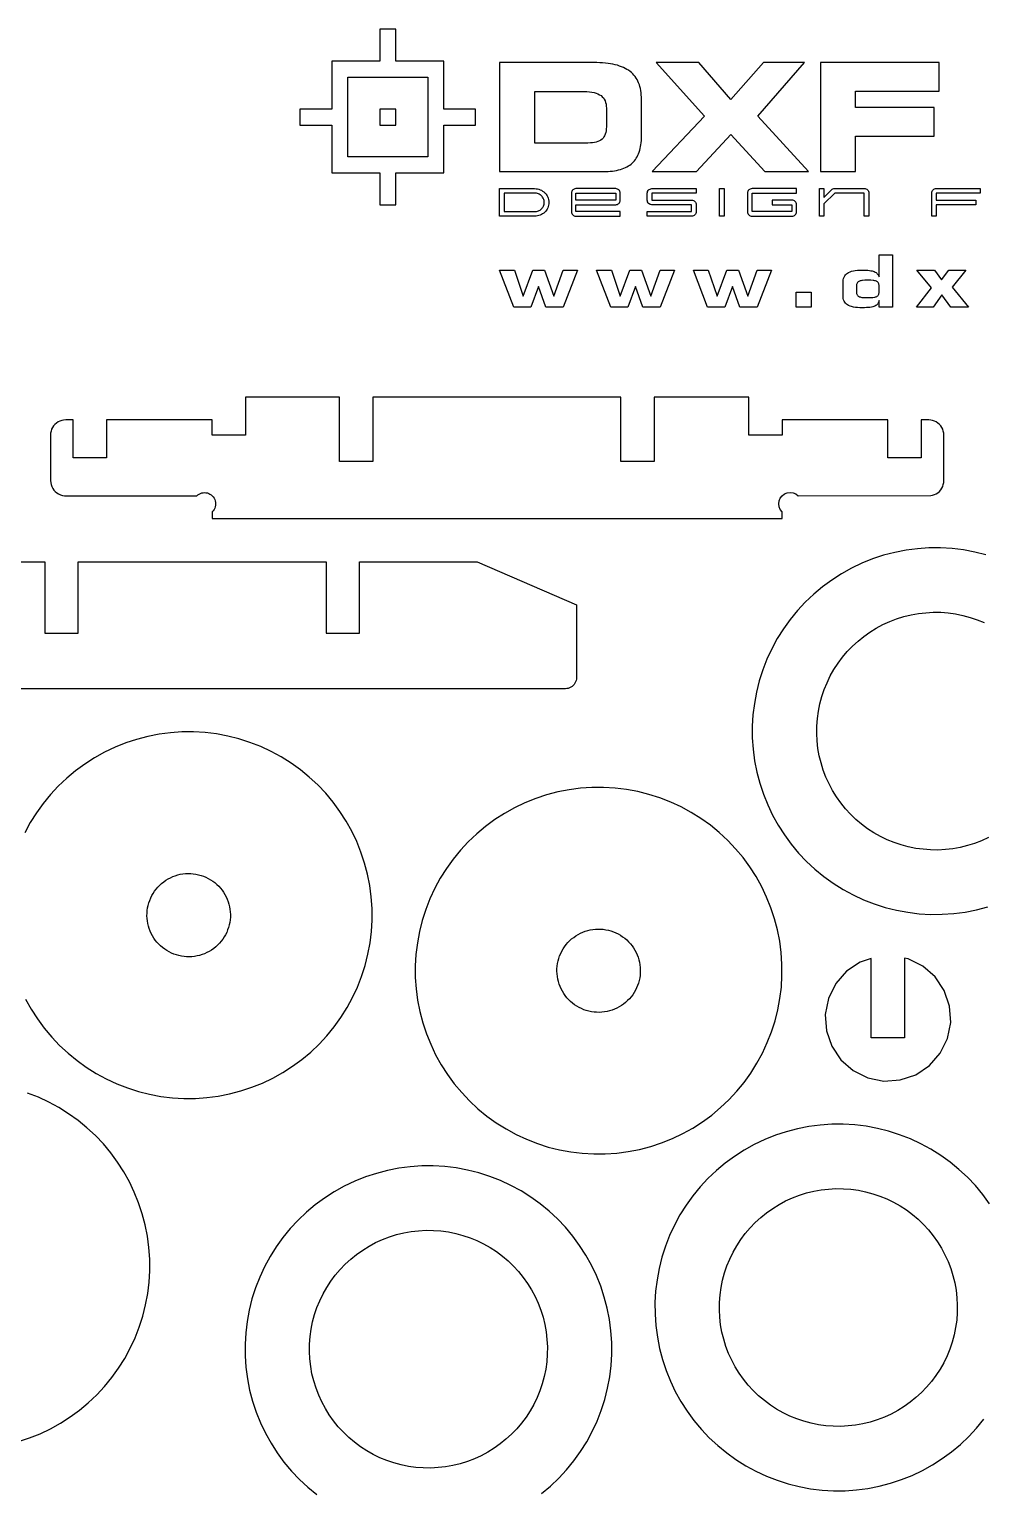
# Model space of a CAD drawing. Extents: x 10 to 601, y 10 to 599.
# Drawn here: x 168.2 to 305.6, y 388.5 to 599 of the extents above; entities that cross this region are included whole.
import ezdxf

# ---------------------------------------------------------------- set-up
doc = ezdxf.new("R2010")
doc.units = 0
doc.header["$MEASUREMENT"] = 0
doc.layers.add('EXT', color=1, linetype='CONTINUOUS')
doc.layers.add('IMPORT_-_LOGO_PADRAO', color=62, linetype='CONTINUOUS')

msp = doc.modelspace()

# ---------------------------------------------------------------- linework, layer by layer
at = {"layer": 'EXT'}
for points in [[(172.14, 542.3), (171.92, 542.11), (171.73, 541.9), (171.57, 541.66), (171.45, 541.4), (171.36, 541.13), (171.3, 540.85), (171.28, 540.57), (171.28, 534.01), (171.31, 533.71), (171.37, 533.43), (171.47, 533.15), (171.61, 532.89), (171.78, 532.65), (171.97, 532.44), (172.2, 532.25), (172.45, 532.09), (172.71, 531.97), (172.99, 531.88), (173.28, 531.83), (173.57, 531.82), (192.35, 531.82), (192.5, 531.96), (192.67, 532.07), (192.85, 532.16), (193.05, 532.23), (193.25, 532.27), (193.45, 532.28), (193.66, 532.27), (193.86, 532.23), (194.05, 532.16), (194.24, 532.07), (194.41, 531.96), (194.56, 531.82), (194.7, 531.66), (194.82, 531.48), (194.92, 531.29), (194.99, 531.08), (195.03, 530.87), (195.04, 530.66), (195.03, 530.45), (194.99, 530.24), (194.92, 530.03), (194.82, 529.84), (194.7, 529.66), (194.56, 529.5), (194.56, 528.54), (276.58, 528.54), (276.58, 529.5), (276.32, 529.84), (276.15, 530.24), (276.1, 530.66), (276.15, 531.08), (276.32, 531.48), (276.58, 531.82), (276.92, 532.08), (277.31, 532.24), (277.74, 532.3), (278.16, 532.24), (278.56, 532.08), (278.9, 531.82), (297.96, 531.84), (298.24, 531.89), (298.51, 531.99), (298.77, 532.11), (299, 532.27), (299.22, 532.46), (299.41, 532.68), (299.57, 532.91), (299.69, 533.17), (299.78, 533.44), (299.84, 533.72), (299.86, 534.01), (299.86, 540.57), (299.84, 540.85), (299.78, 541.13), (299.69, 541.4), (299.57, 541.66), (299.41, 541.9), (299.22, 542.11), (299, 542.3), (298.77, 542.46), (298.51, 542.59), (298.24, 542.68), (297.96, 542.73), (297.67, 542.75), (296.58, 542.75), (296.58, 537.29), (291.78, 537.29), (291.78, 542.75), (276.58, 542.75), (276.58, 540.57), (271.78, 540.57), (271.78, 546.03), (258.16, 546.03), (258.16, 536.74), (253.36, 536.74), (253.36, 546.03), (217.66, 546.03), (217.66, 536.74), (212.88, 536.74), (212.88, 546.03), (199.36, 546.03), (199.36, 540.57), (194.56, 540.57), (194.56, 542.75), (179.36, 542.75), (179.36, 537.29), (174.56, 537.29), (174.56, 542.75), (173.47, 542.75), (173.18, 542.73), (172.9, 542.68), (172.63, 542.59), (172.38, 542.46)], [(249.48, 437.04), (251.13, 437.05), (252.79, 437.16), (254.43, 437.38), (256.06, 437.7), (257.67, 438.12), (259.24, 438.64), (260.78, 439.26), (262.28, 439.97), (263.73, 440.77), (265.12, 441.67), (266.46, 442.65), (267.73, 443.72), (268.93, 444.86), (270.06, 446.07), (271.11, 447.35), (272.08, 448.7), (272.96, 450.11), (273.76, 451.56), (274.45, 453.07), (275.06, 454.61), (275.56, 456.19), (275.97, 457.8), (276.27, 459.43), (276.47, 461.08), (276.56, 462.73), (276.56, 464.39), (276.44, 466.05), (276.23, 467.69), (275.91, 469.32), (275.49, 470.92), (274.97, 472.5), (274.35, 474.04), (273.64, 475.53), (272.83, 476.98), (271.93, 478.38), (270.95, 479.72), (269.89, 480.99), (268.75, 482.19), (267.53, 483.32), (266.25, 484.37), (264.9, 485.34), (263.5, 486.22), (262.04, 487.01), (260.54, 487.71), (258.99, 488.31), (257.41, 488.82), (255.8, 489.22), (254.17, 489.53), (252.53, 489.73), (250.87, 489.82), (249.21, 489.81), (247.56, 489.7), (245.91, 489.48), (244.29, 489.17), (242.68, 488.75), (241.11, 488.23), (239.57, 487.61), (238.07, 486.89), (236.62, 486.09), (235.22, 485.19), (233.89, 484.21), (232.62, 483.15), (231.41, 482), (230.28, 480.79), (229.23, 479.51), (228.26, 478.16), (227.38, 476.76), (226.59, 475.3), (225.89, 473.79), (225.29, 472.25), (224.78, 470.67), (224.38, 469.06), (224.08, 467.43), (223.88, 465.78), (223.78, 464.13), (223.79, 462.47), (223.9, 460.82), (224.12, 459.17), (224.44, 457.54), (224.86, 455.94), (225.38, 454.36), (226, 452.83), (226.71, 451.33), (227.52, 449.88), (228.41, 448.48), (229.39, 447.15), (230.46, 445.87), (231.6, 444.67), (232.81, 443.54), (234.1, 442.49), (235.44, 441.52), (236.85, 440.64), (238.31, 439.85), (239.81, 439.15), (241.35, 438.55), (242.93, 438.04), (244.54, 437.64), (246.17, 437.34), (247.82, 437.14)], [(190.51, 465.47), (190.13, 465.52), (189.76, 465.6), (189.4, 465.7), (189.04, 465.82), (188.7, 465.97), (188.36, 466.13), (188.03, 466.32), (187.72, 466.53), (187.41, 466.75), (187.13, 467), (186.86, 467.26), (186.6, 467.54), (186.37, 467.84), (186.15, 468.14), (185.96, 468.47), (185.78, 468.8), (185.63, 469.14), (185.49, 469.5), (185.38, 469.86), (185.3, 470.22), (185.23, 470.59), (185.19, 470.97), (185.17, 471.35), (185.18, 471.72), (185.21, 472.1), (185.26, 472.47), (185.34, 472.84), (185.44, 473.2), (185.56, 473.56), (185.71, 473.91), (185.87, 474.25), (186.06, 474.57), (186.27, 474.89), (186.5, 475.19), (186.74, 475.48), (187, 475.75), (187.28, 476), (187.58, 476.23), (187.89, 476.45), (188.21, 476.65), (188.54, 476.82), (188.88, 476.98), (189.24, 477.11), (189.6, 477.22), (189.96, 477.31), (190.34, 477.37), (190.71, 477.41), (191.09, 477.43), (191.46, 477.42), (191.84, 477.39), (192.21, 477.34), (192.58, 477.26), (192.95, 477.16), (193.3, 477.04), (193.65, 476.9), (193.99, 476.73), (194.32, 476.54), (194.63, 476.33), (194.93, 476.11), (195.22, 475.86), (195.49, 475.6), (195.74, 475.32), (195.98, 475.03), (196.19, 474.72), (196.39, 474.4), (196.56, 474.06), (196.72, 473.72), (196.85, 473.37), (196.96, 473.01), (197.05, 472.64), (197.11, 472.27), (197.16, 471.89), (197.17, 471.52), (197.17, 471.14), (197.14, 470.76), (197.08, 470.39), (197.01, 470.02), (196.91, 469.66), (196.78, 469.3), (196.64, 468.95), (196.47, 468.62), (196.28, 468.29), (196.08, 467.97), (195.85, 467.67), (195.6, 467.39), (195.34, 467.12), (195.06, 466.86), (194.77, 466.63), (194.46, 466.41), (194.14, 466.21), (193.8, 466.04), (193.46, 465.88), (193.11, 465.75), (192.75, 465.64), (192.38, 465.55), (192.01, 465.49), (191.64, 465.45), (191.26, 465.43), (190.88, 465.44)], [(249.51, 457.47), (249.13, 457.52), (248.76, 457.6), (248.4, 457.7), (248.04, 457.82), (247.7, 457.97), (247.36, 458.13), (247.03, 458.32), (246.72, 458.53), (246.41, 458.75), (246.13, 459), (245.86, 459.26), (245.6, 459.54), (245.37, 459.84), (245.15, 460.14), (244.96, 460.47), (244.78, 460.8), (244.63, 461.14), (244.49, 461.5), (244.38, 461.86), (244.3, 462.22), (244.23, 462.59), (244.19, 462.97), (244.17, 463.35), (244.18, 463.72), (244.21, 464.1), (244.26, 464.47), (244.34, 464.84), (244.44, 465.2), (244.56, 465.56), (244.71, 465.91), (244.87, 466.25), (245.06, 466.57), (245.27, 466.89), (245.5, 467.19), (245.74, 467.48), (246, 467.75), (246.28, 468), (246.58, 468.23), (246.89, 468.45), (247.21, 468.65), (247.54, 468.82), (247.88, 468.98), (248.24, 469.11), (248.6, 469.22), (248.96, 469.31), (249.34, 469.37), (249.71, 469.41), (250.09, 469.43), (250.46, 469.42), (250.84, 469.39), (251.21, 469.34), (251.58, 469.26), (251.95, 469.16), (252.3, 469.04), (252.65, 468.9), (252.99, 468.73), (253.32, 468.54), (253.63, 468.33), (253.93, 468.11), (254.22, 467.86), (254.49, 467.6), (254.74, 467.32), (254.98, 467.03), (255.19, 466.72), (255.39, 466.4), (255.56, 466.06), (255.72, 465.72), (255.85, 465.37), (255.96, 465.01), (256.05, 464.64), (256.11, 464.27), (256.16, 463.89), (256.17, 463.52), (256.17, 463.14), (256.14, 462.76), (256.08, 462.39), (256.01, 462.02), (255.91, 461.66), (255.78, 461.3), (255.64, 460.95), (255.47, 460.62), (255.28, 460.29), (255.08, 459.97), (254.85, 459.67), (254.6, 459.39), (254.34, 459.12), (254.06, 458.86), (253.77, 458.63), (253.46, 458.41), (253.14, 458.21), (252.8, 458.04), (252.46, 457.88), (252.11, 457.75), (251.75, 457.64), (251.38, 457.55), (251.01, 457.49), (250.64, 457.45), (250.26, 457.43), (249.88, 457.44)], [(297.79, 449.78), (299.34, 451.55), (300.38, 453.67), (300.84, 455.99), (300.68, 458.34), (299.91, 460.57), (298.6, 462.53), (296.82, 464.09), (294.7, 465.13), (294.2, 465.23), (294.2, 453.76), (289.4, 453.76), (289.4, 465.21), (287.8, 464.66), (285.84, 463.35), (284.29, 461.57), (283.25, 459.45), (282.79, 457.14), (282.95, 454.78), (283.71, 452.55), (285.03, 450.59), (286.8, 449.04), (288.92, 448), (291.24, 447.54), (293.59, 447.7), (295.83, 448.46)], [(285.01, 397.81), (283.94, 397.83), (282.86, 397.91), (281.8, 398.05), (280.74, 398.27), (279.71, 398.55), (278.69, 398.89), (277.69, 399.3), (276.72, 399.77), (275.79, 400.3), (274.89, 400.88), (274.02, 401.53), (273.2, 402.22), (272.43, 402.97), (271.7, 403.76), (271.02, 404.6), (270.4, 405.47), (269.84, 406.39), (269.33, 407.34), (268.88, 408.31), (268.5, 409.32), (268.18, 410.35), (267.92, 411.39), (267.73, 412.45), (267.61, 413.52), (267.56, 414.59), (267.57, 415.67), (267.65, 416.74), (267.8, 417.81), (268.01, 418.86), (268.29, 419.9), (268.63, 420.92), (269.04, 421.91), (269.51, 422.88), (270.04, 423.82), (270.63, 424.72), (271.27, 425.58), (271.96, 426.4), (272.71, 427.18), (273.5, 427.9), (274.34, 428.58), (275.22, 429.2), (276.13, 429.77), (277.08, 430.27), (278.06, 430.72), (279.06, 431.11), (280.09, 431.43), (281.13, 431.68), (282.19, 431.87), (283.26, 431.99), (284.33, 432.05), (285.41, 432.04), (286.48, 431.96), (287.55, 431.81), (288.6, 431.59), (289.64, 431.31), (290.66, 430.97), (291.65, 430.56), (292.62, 430.09), (293.56, 429.56), (294.46, 428.98), (295.32, 428.34), (296.14, 427.64), (296.92, 426.9), (297.65, 426.1), (298.32, 425.27), (298.94, 424.39), (299.51, 423.47), (300.02, 422.53), (300.46, 421.55), (300.85, 420.54), (301.17, 419.52), (301.42, 418.47), (301.61, 417.41), (301.73, 416.34), (301.79, 415.27), (301.78, 414.19), (301.7, 413.12), (301.55, 412.06), (301.34, 411), (301.06, 409.96), (300.71, 408.95), (300.31, 407.95), (299.84, 406.98), (299.31, 406.05), (298.72, 405.14), (298.08, 404.28), (297.38, 403.46), (296.64, 402.69), (295.84, 401.96), (295.01, 401.28), (294.13, 400.66), (293.22, 400.09), (292.27, 399.59), (291.29, 399.14), (290.28, 398.76), (289.26, 398.44), (288.21, 398.18), (287.15, 397.99), (286.09, 397.87)], [(226.01, 391.81), (224.94, 391.83), (223.86, 391.91), (222.8, 392.05), (221.74, 392.27), (220.71, 392.55), (219.69, 392.89), (218.69, 393.3), (217.72, 393.77), (216.79, 394.3), (215.89, 394.88), (215.02, 395.53), (214.2, 396.22), (213.43, 396.97), (212.7, 397.76), (212.02, 398.6), (211.4, 399.47), (210.84, 400.39), (210.33, 401.34), (209.88, 402.31), (209.5, 403.32), (209.18, 404.35), (208.92, 405.39), (208.73, 406.45), (208.61, 407.52), (208.56, 408.59), (208.57, 409.67), (208.65, 410.74), (208.8, 411.81), (209.01, 412.86), (209.29, 413.9), (209.63, 414.92), (210.04, 415.91), (210.51, 416.88), (211.04, 417.82), (211.63, 418.72), (212.27, 419.58), (212.96, 420.4), (213.71, 421.18), (214.5, 421.9), (215.34, 422.58), (216.22, 423.2), (217.13, 423.77), (218.08, 424.27), (219.06, 424.72), (220.06, 425.11), (221.09, 425.43), (222.13, 425.68), (223.19, 425.87), (224.26, 425.99), (225.33, 426.05), (226.41, 426.04), (227.48, 425.96), (228.55, 425.81), (229.6, 425.59), (230.64, 425.31), (231.66, 424.97), (232.65, 424.56), (233.62, 424.09), (234.56, 423.56), (235.46, 422.98), (236.32, 422.34), (237.14, 421.64), (237.92, 420.9), (238.65, 420.1), (239.32, 419.27), (239.94, 418.39), (240.51, 417.47), (241.02, 416.53), (241.46, 415.55), (241.85, 414.54), (242.17, 413.52), (242.42, 412.47), (242.61, 411.41), (242.73, 410.34), (242.79, 409.27), (242.78, 408.19), (242.7, 407.12), (242.55, 406.06), (242.34, 405), (242.06, 403.96), (241.71, 402.95), (241.31, 401.95), (240.84, 400.98), (240.31, 400.05), (239.72, 399.14), (239.08, 398.28), (238.38, 397.46), (237.64, 396.69), (236.84, 395.96), (236.01, 395.28), (235.13, 394.66), (234.22, 394.09), (233.27, 393.59), (232.29, 393.14), (231.28, 392.76), (230.26, 392.44), (229.21, 392.18), (228.15, 391.99), (227.09, 391.87)]]:
    msp.add_lwpolyline(points, close=True, dxfattribs=at)
for points in [[(305.91, 523.32), (304.3, 523.72), (302.67, 524.03), (301.03, 524.23), (299.37, 524.32), (297.71, 524.31), (296.06, 524.2), (294.41, 523.98), (292.79, 523.67), (291.18, 523.25), (289.61, 522.73), (288.07, 522.11), (286.57, 521.39), (285.12, 520.59), (283.72, 519.69), (282.39, 518.71), (281.12, 517.65), (279.91, 516.5), (278.78, 515.29), (277.73, 514.01), (276.76, 512.66), (275.88, 511.26), (275.09, 509.8), (274.39, 508.29), (273.79, 506.75), (273.28, 505.17), (272.88, 503.56), (272.58, 501.93), (272.38, 500.28), (272.28, 498.63), (272.29, 496.97), (272.4, 495.32), (272.62, 493.67), (272.94, 492.04), (273.36, 490.44), (273.88, 488.86), (274.5, 487.33), (275.21, 485.83), (276.02, 484.38), (276.91, 482.98), (277.89, 481.65), (278.96, 480.37), (280.1, 479.17), (281.31, 478.04), (282.6, 476.99), (283.94, 476.02), (285.35, 475.14), (286.81, 474.35), (288.31, 473.65), (289.85, 473.05), (291.43, 472.54), (293.04, 472.14), (294.67, 471.84), (296.32, 471.64), (297.98, 471.54), (299.63, 471.55), (301.29, 471.66), (302.93, 471.88), (304.56, 472.2), (306.17, 472.62)], [(153.79, 522.33), (170.48, 522.33), (170.48, 512.04), (175.28, 512.04), (175.28, 522.33), (210.98, 522.33), (210.98, 512.04), (215.78, 512.04), (215.78, 522.33), (232.68, 522.33), (246.98, 516.12), (246.98, 505.64), (246.97, 505.43), (246.93, 505.23), (246.86, 505.03), (246.77, 504.84), (246.65, 504.67), (246.52, 504.51), (246.36, 504.37), (246.18, 504.25), (246, 504.16), (245.8, 504.09), (245.59, 504.05), (245.38, 504.04), (140.88, 504.04)], [(306.27, 482.59), (305.29, 482.14), (304.28, 481.76), (303.26, 481.44), (302.21, 481.18), (301.15, 480.99), (300.09, 480.87), (299.01, 480.81), (297.94, 480.83), (296.86, 480.91), (295.8, 481.05), (294.74, 481.27), (293.71, 481.55), (292.69, 481.89), (291.69, 482.3), (290.72, 482.77), (289.79, 483.3), (288.89, 483.88), (288.02, 484.53), (287.2, 485.22), (286.43, 485.97), (285.7, 486.76), (285.02, 487.6), (284.4, 488.47), (283.84, 489.39), (283.33, 490.34), (282.88, 491.31), (282.5, 492.32), (282.18, 493.35), (281.92, 494.39), (281.73, 495.45), (281.61, 496.52), (281.56, 497.59), (281.57, 498.67), (281.65, 499.74), (281.8, 500.81), (282.01, 501.86), (282.29, 502.9), (282.63, 503.92), (283.04, 504.91), (283.51, 505.88), (284.04, 506.82), (284.63, 507.72), (285.27, 508.58), (285.96, 509.4), (286.71, 510.18), (287.5, 510.9), (288.34, 511.58), (289.22, 512.2), (290.13, 512.77), (291.08, 513.27), (292.06, 513.72), (293.06, 514.11), (294.09, 514.43), (295.13, 514.68), (296.19, 514.87), (297.26, 514.99), (298.33, 515.05), (299.41, 515.04), (300.48, 514.96), (301.55, 514.81), (302.6, 514.59), (303.64, 514.31), (304.66, 513.97), (305.65, 513.56)], [(167.71, 459.33), (168.52, 457.88), (169.41, 456.48), (170.39, 455.15), (171.46, 453.87), (172.6, 452.67), (173.81, 451.54), (175.1, 450.49), (176.44, 449.52), (177.85, 448.64), (179.31, 447.85), (180.81, 447.15), (182.35, 446.55), (183.93, 446.04), (185.54, 445.64), (187.17, 445.34), (188.82, 445.14), (190.48, 445.04), (192.13, 445.05), (193.79, 445.16), (195.43, 445.38), (197.06, 445.7), (198.67, 446.12), (200.24, 446.64), (201.78, 447.26), (203.28, 447.97), (204.73, 448.77), (206.12, 449.67), (207.46, 450.65), (208.73, 451.72), (209.93, 452.86), (211.06, 454.07), (212.11, 455.35), (213.08, 456.7), (213.96, 458.11), (214.76, 459.56), (215.45, 461.07), (216.06, 462.61), (216.56, 464.19), (216.97, 465.8), (217.27, 467.43), (217.47, 469.08), (217.56, 470.73), (217.56, 472.39), (217.44, 474.05), (217.23, 475.69), (216.91, 477.32), (216.49, 478.92), (215.97, 480.5), (215.35, 482.04), (214.64, 483.53), (213.83, 484.98), (212.93, 486.38), (211.95, 487.72), (210.89, 488.99), (209.75, 490.19), (208.53, 491.32), (207.25, 492.37), (205.9, 493.34), (204.5, 494.22), (203.04, 495.01), (201.54, 495.71), (199.99, 496.31), (198.41, 496.82), (196.8, 497.22), (195.17, 497.53), (193.53, 497.73), (191.87, 497.82), (190.21, 497.81), (188.56, 497.7), (186.91, 497.48), (185.29, 497.17), (183.68, 496.75), (182.11, 496.23), (180.57, 495.61), (179.07, 494.89), (177.62, 494.09), (176.22, 493.19), (174.89, 492.21), (173.62, 491.15), (172.41, 490), (171.28, 488.79), (170.23, 487.51), (169.26, 486.16), (168.38, 484.76), (167.59, 483.3)], [(166.67, 395.62), (168.24, 396.14), (169.78, 396.76), (171.28, 397.47), (172.73, 398.27), (174.12, 399.17), (175.46, 400.15), (176.73, 401.22), (177.93, 402.36), (179.06, 403.57), (180.11, 404.85), (181.08, 406.2), (181.96, 407.61), (182.76, 409.06), (183.45, 410.57), (184.06, 412.11), (184.56, 413.69), (184.97, 415.3), (185.27, 416.93), (185.47, 418.58), (185.56, 420.23), (185.56, 421.89), (185.44, 423.55), (185.23, 425.19), (184.91, 426.82), (184.49, 428.42), (183.97, 430), (183.35, 431.54), (182.64, 433.03), (181.83, 434.48), (180.93, 435.88), (179.95, 437.22), (178.89, 438.49), (177.75, 439.69), (176.53, 440.82), (175.25, 441.87), (173.9, 442.84), (172.5, 443.72), (171.04, 444.51), (169.54, 445.21), (167.99, 445.81)], [(306.43, 429.88), (305.45, 431.22), (304.39, 432.49), (303.25, 433.69), (302.03, 434.82), (300.75, 435.87), (299.4, 436.84), (298, 437.72), (296.54, 438.51), (295.04, 439.21), (293.49, 439.81), (291.91, 440.32), (290.3, 440.72), (288.67, 441.03), (287.03, 441.23), (285.37, 441.32), (283.71, 441.31), (282.06, 441.2), (280.41, 440.98), (278.79, 440.67), (277.18, 440.25), (275.61, 439.73), (274.07, 439.11), (272.57, 438.39), (271.12, 437.59), (269.72, 436.69), (268.39, 435.71), (267.12, 434.65), (265.91, 433.5), (264.78, 432.29), (263.73, 431.01), (262.76, 429.66), (261.88, 428.26), (261.09, 426.8), (260.39, 425.29), (259.79, 423.75), (259.28, 422.17), (258.88, 420.56), (258.58, 418.93), (258.38, 417.28), (258.28, 415.63), (258.29, 413.97), (258.4, 412.32), (258.62, 410.67), (258.94, 409.04), (259.36, 407.44), (259.88, 405.86), (260.5, 404.33), (261.21, 402.83), (262.02, 401.38), (262.91, 399.98), (263.89, 398.65), (264.96, 397.37), (266.1, 396.17), (267.31, 395.04), (268.6, 393.99), (269.94, 393.02), (271.35, 392.14), (272.81, 391.35), (274.31, 390.65), (275.85, 390.05), (277.43, 389.54), (279.04, 389.14), (280.67, 388.84), (282.32, 388.64), (283.98, 388.54), (285.63, 388.55), (287.29, 388.66), (288.93, 388.88), (290.56, 389.2), (292.17, 389.62), (293.74, 390.14), (295.28, 390.76), (296.78, 391.47), (298.23, 392.27), (299.62, 393.17), (300.96, 394.15), (302.23, 395.22), (303.43, 396.36), (304.56, 397.57), (305.61, 398.85)], [(241.96, 388.15), (243.23, 389.22), (244.43, 390.36), (245.56, 391.57), (246.61, 392.85), (247.58, 394.2), (248.46, 395.61), (249.26, 397.06), (249.95, 398.57), (250.56, 400.11), (251.06, 401.69), (251.47, 403.3), (251.77, 404.93), (251.97, 406.58), (252.06, 408.23), (252.06, 409.89), (251.94, 411.55), (251.73, 413.19), (251.41, 414.82), (250.99, 416.42), (250.47, 418), (249.85, 419.54), (249.14, 421.03), (248.33, 422.48), (247.43, 423.88), (246.45, 425.22), (245.39, 426.49), (244.25, 427.69), (243.03, 428.82), (241.75, 429.87), (240.4, 430.84), (239, 431.72), (237.54, 432.51), (236.04, 433.21), (234.49, 433.81), (232.91, 434.32), (231.3, 434.72), (229.67, 435.03), (228.03, 435.23), (226.37, 435.32), (224.71, 435.31), (223.06, 435.2), (221.41, 434.98), (219.79, 434.67), (218.18, 434.25), (216.61, 433.73), (215.07, 433.11), (213.57, 432.39), (212.12, 431.59), (210.72, 430.69), (209.39, 429.71), (208.12, 428.65), (206.91, 427.5), (205.78, 426.29), (204.73, 425.01), (203.76, 423.66), (202.88, 422.26), (202.09, 420.8), (201.39, 419.29), (200.79, 417.75), (200.28, 416.17), (199.88, 414.56), (199.58, 412.93), (199.38, 411.28), (199.28, 409.63), (199.29, 407.97), (199.4, 406.32), (199.62, 404.67), (199.94, 403.04), (200.36, 401.44), (200.88, 399.86), (201.5, 398.33), (202.21, 396.83), (203.02, 395.38), (203.91, 393.98), (204.89, 392.65), (205.96, 391.37), (207.1, 390.17), (208.31, 389.04), (209.6, 387.99)]]:
    msp.add_lwpolyline(points, dxfattribs=at)
at = {"layer": 'IMPORT_-_LOGO_PADRAO'}
for points in [[(211.77, 594.41), (211.77, 587.51), (207.17, 587.51), (207.17, 585.21), (211.77, 585.21), (211.77, 578.31), (218.67, 578.31), (218.67, 573.71), (220.97, 573.71), (220.97, 578.31), (227.87, 578.31), (227.87, 585.21), (232.47, 585.21), (232.47, 587.51), (227.87, 587.51), (227.87, 594.41), (220.97, 594.41), (220.97, 599.01), (218.67, 599.01), (218.67, 594.41)], [(249.48, 594.21), (235.92, 594.21), (235.92, 578.5), (250.84, 578.5), (251.19, 578.51), (251.53, 578.52), (251.85, 578.55), (252.17, 578.58), (252.47, 578.62), (252.76, 578.68), (253.04, 578.74), (253.31, 578.81), (253.56, 578.89), (253.8, 578.98), (254.03, 579.09), (254.25, 579.2), (254.46, 579.32), (254.66, 579.45), (254.84, 579.59), (255.01, 579.74), (255.17, 579.89), (255.32, 580.07), (255.46, 580.25), (255.59, 580.44), (255.71, 580.64), (255.82, 580.86), (255.92, 581.08), (256.01, 581.32), (256.09, 581.57), (256.15, 581.83), (256.21, 582.1), (256.26, 582.38), (256.29, 582.67), (256.32, 582.97), (256.34, 583.29), (256.34, 583.61), (256.34, 588.88), (256.33, 589.22), (256.31, 589.55), (256.28, 589.86), (256.24, 590.17), (256.18, 590.46), (256.11, 590.75), (256.03, 591.02), (255.93, 591.28), (255.82, 591.52), (255.7, 591.76), (255.56, 591.98), (255.41, 592.2), (255.25, 592.4), (255.08, 592.59), (254.89, 592.76), (254.69, 592.93), (254.48, 593.09), (254.25, 593.23), (254.01, 593.37), (253.75, 593.49), (253.47, 593.61), (253.19, 593.71), (252.88, 593.81), (252.56, 593.89), (252.23, 593.97), (251.88, 594.03), (251.52, 594.09), (251.14, 594.13), (250.75, 594.17), (250.34, 594.19), (249.92, 594.21)], [(257.9, 578.5), (264.25, 578.5), (269.21, 583.87), (274.09, 578.5), (280.39, 578.5), (273.08, 586.48), (279.79, 594.21), (273.88, 594.21), (269.21, 588.87), (264.58, 594.21), (258.46, 594.21), (265.39, 586.48)], [(299.16, 590.07), (299.16, 594.21), (282.11, 594.21), (282.11, 578.5), (287.16, 578.5), (287.16, 583.63), (298.46, 583.63), (298.46, 587.73), (287.16, 587.73), (287.16, 590.07)], [(214.07, 592.11), (218.67, 592.11), (220.97, 592.11), (225.57, 592.11), (225.57, 587.51), (225.57, 585.21), (225.57, 580.61), (220.97, 580.61), (218.67, 580.61), (214.07, 580.61), (214.07, 585.21), (214.07, 587.51)], [(248.06, 590.03), (248.47, 590.02), (248.85, 589.99), (249.2, 589.95), (249.52, 589.88), (249.82, 589.8), (250.08, 589.7), (250.32, 589.58), (250.52, 589.45), (250.7, 589.29), (250.85, 589.12), (250.99, 588.92), (251.09, 588.7), (251.18, 588.47), (251.24, 588.21), (251.27, 587.93), (251.29, 587.64), (251.29, 584.94), (251.28, 584.65), (251.25, 584.37), (251.2, 584.12), (251.13, 583.89), (251.04, 583.68), (250.93, 583.49), (250.81, 583.32), (250.66, 583.17), (250.49, 583.04), (250.3, 582.93), (250.08, 582.84), (249.84, 582.76), (249.58, 582.7), (249.29, 582.66), (248.98, 582.63), (248.64, 582.62), (240.98, 582.62), (240.98, 590.03)], [(218.67, 587.51), (218.67, 585.21), (220.97, 585.21), (220.97, 587.51)], [(235.92, 576.06), (236.58, 576.06), (240.96, 576.06), (240.96, 576.05), (241.17, 576.04), (241.38, 576.01), (241.57, 575.96), (241.76, 575.9), (241.94, 575.81), (242.11, 575.71), (242.27, 575.6), (242.42, 575.47), (242.55, 575.33), (242.67, 575.18), (242.77, 575.01), (242.86, 574.84), (242.92, 574.66), (242.97, 574.47), (243.01, 574.27), (243.02, 574.07), (243.01, 573.87), (242.97, 573.67), (242.92, 573.48), (242.86, 573.3), (242.77, 573.12), (242.67, 572.96), (242.55, 572.81), (242.42, 572.67), (242.27, 572.54), (242.11, 572.43), (241.94, 572.33), (241.76, 572.24), (241.57, 572.18), (241.38, 572.13), (241.17, 572.1), (240.96, 572.09), (240.96, 572.08), (235.92, 572.08), (235.92, 572.74), (235.92, 575.4)], [(240.96, 575.4), (236.58, 575.4), (236.58, 572.74), (240.96, 572.74), (241.11, 572.74), (241.24, 572.76), (241.37, 572.8), (241.5, 572.84), (241.62, 572.9), (241.74, 572.97), (241.84, 573.04), (241.94, 573.13), (242.03, 573.22), (242.11, 573.32), (242.18, 573.43), (242.24, 573.55), (242.28, 573.67), (242.32, 573.8), (242.34, 573.93), (242.34, 574.07), (242.34, 574.21), (242.32, 574.34), (242.28, 574.47), (242.24, 574.59), (242.18, 574.7), (242.11, 574.81), (242.03, 574.92), (241.94, 575.01), (241.84, 575.1), (241.74, 575.17), (241.62, 575.24), (241.5, 575.3), (241.37, 575.34), (241.24, 575.38), (241.11, 575.4)], [(246.25, 572.74), (246.26, 572.61), (246.3, 572.48), (246.36, 572.37), (246.44, 572.28), (246.54, 572.2), (246.65, 572.14), (246.77, 572.1), (246.9, 572.08), (253.28, 572.08), (253.28, 572.74), (247.56, 572.74), (246.9, 572.74), (246.9, 573.39), (246.9, 573.74), (252.61, 573.74), (252.63, 573.74), (252.63, 573.74), (252.76, 573.76), (252.88, 573.79), (252.99, 573.85), (253.09, 573.93), (253.17, 574.03), (253.23, 574.14), (253.27, 574.26), (253.28, 574.4), (253.28, 575.39), (253.28, 575.4), (253.27, 575.53), (253.23, 575.66), (253.17, 575.77), (253.09, 575.86), (252.99, 575.94), (252.88, 576), (252.76, 576.04), (252.63, 576.06), (246.9, 576.06), (246.77, 576.04), (246.65, 576), (246.54, 575.94), (246.44, 575.86), (246.36, 575.77), (246.3, 575.66), (246.26, 575.53), (246.25, 575.4), (246.25, 575.39)], [(252.63, 575.4), (252.63, 575.39), (252.63, 575.05), (252.63, 574.75), (252.63, 574.4), (251.98, 574.4), (246.9, 574.4), (246.9, 574.75), (246.9, 575.39), (246.9, 575.4), (247.56, 575.4), (251.98, 575.4)], [(257.17, 575.4), (257.19, 575.53), (257.22, 575.66), (257.28, 575.77), (257.36, 575.86), (257.46, 575.94), (257.57, 576), (257.69, 576.04), (257.83, 576.06), (264.19, 576.06), (264.19, 575.4), (258.48, 575.4), (257.83, 575.4), (257.83, 575.05), (257.83, 574.75), (257.83, 574.41), (257.83, 574.4), (258.48, 574.4), (263.53, 574.4), (263.55, 574.4), (263.68, 574.38), (263.81, 574.34), (263.92, 574.28), (264.01, 574.2), (264.09, 574.11), (264.15, 574), (264.19, 573.87), (264.2, 573.74), (264.2, 573.73), (264.2, 572.74), (264.19, 572.61), (264.15, 572.48), (264.09, 572.37), (264.01, 572.28), (263.92, 572.2), (263.81, 572.14), (263.68, 572.1), (263.55, 572.08), (257.17, 572.08), (257.17, 572.74), (262.9, 572.74), (263.55, 572.74), (263.55, 573.09), (263.55, 573.39), (263.55, 573.73), (263.55, 573.74), (262.9, 573.74), (257.84, 573.74), (257.83, 573.74), (257.83, 573.74), (257.69, 573.76), (257.57, 573.79), (257.46, 573.85), (257.36, 573.93), (257.28, 574.03), (257.22, 574.14), (257.19, 574.26), (257.17, 574.4), (257.17, 574.41)], [(267.59, 576.06), (268.25, 576.06), (268.25, 572.08), (267.59, 572.08)], [(271.59, 572.74), (271.61, 572.61), (271.64, 572.48), (271.7, 572.37), (271.78, 572.28), (271.88, 572.2), (271.99, 572.14), (272.11, 572.1), (272.25, 572.08), (272.27, 572.08), (277.97, 572.08), (277.99, 572.08), (278.12, 572.1), (278.25, 572.14), (278.36, 572.2), (278.45, 572.28), (278.53, 572.37), (278.59, 572.48), (278.63, 572.61), (278.64, 572.74), (278.64, 573.74), (278.63, 573.87), (278.59, 574), (278.53, 574.11), (278.45, 574.2), (278.36, 574.28), (278.25, 574.34), (278.12, 574.38), (277.99, 574.4), (277.98, 574.4), (275.13, 574.4), (275.13, 573.74), (277.34, 573.74), (277.99, 573.74), (277.99, 573.39), (277.99, 573.09), (277.99, 572.74), (272.27, 572.74), (272.25, 572.74), (272.25, 573.39), (272.25, 574.75), (272.25, 575.4), (272.27, 575.4), (272.9, 575.4), (278.64, 575.4), (278.64, 576.06), (272.27, 576.06), (272.25, 576.06), (272.11, 576.04), (271.99, 576), (271.88, 575.94), (271.78, 575.86), (271.7, 575.77), (271.64, 575.66), (271.61, 575.53), (271.59, 575.4)], [(284.15, 575.42), (282.59, 573.87), (282.59, 572.08), (281.94, 572.08), (281.94, 576.06), (282.59, 576.06), (282.59, 574.79), (283.7, 575.9), (283.79, 575.97), (283.89, 576.03), (284.01, 576.06), (284.17, 576.08), (288.4, 576.08), (288.53, 576.06), (288.65, 576.02), (288.76, 575.96), (288.86, 575.89), (288.94, 575.79), (289, 575.68), (289.04, 575.56), (289.05, 575.42), (289.05, 572.11), (288.4, 572.11), (288.4, 574.77), (288.4, 575.42), (287.74, 575.42), (284.55, 575.42)], [(298.11, 575.42), (298.13, 575.56), (298.16, 575.68), (298.22, 575.79), (298.3, 575.89), (298.4, 575.96), (298.51, 576.02), (298.63, 576.06), (298.77, 576.08), (305.06, 576.08), (305.06, 575.42), (299.42, 575.42), (298.77, 575.42), (298.77, 574.77), (298.77, 574.39), (304.46, 574.39), (304.46, 573.73), (298.77, 573.73), (298.77, 572.11), (298.11, 572.11)], [(290.53, 563.34), (290.53, 566.53), (292.45, 566.53), (292.45, 559), (290.53, 559), (290.53, 559.95), (290.51, 559.81), (290.47, 559.69), (290.42, 559.57), (290.35, 559.47), (290.27, 559.37), (290.17, 559.28), (290.06, 559.21), (289.93, 559.14), (289.79, 559.09), (289.62, 559.04), (289.43, 559), (289.22, 558.96), (288.99, 558.94), (288.73, 558.92), (288.45, 558.91), (288.15, 558.9), (287.78, 558.91), (287.44, 558.93), (287.12, 558.96), (286.84, 559), (286.58, 559.06), (286.35, 559.13), (286.15, 559.21), (285.98, 559.31), (285.83, 559.42), (285.7, 559.55), (285.59, 559.69), (285.5, 559.86), (285.43, 560.04), (285.38, 560.24), (285.36, 560.45), (285.35, 560.69), (285.35, 562.45), (285.36, 562.69), (285.38, 562.92), (285.43, 563.13), (285.5, 563.32), (285.59, 563.5), (285.7, 563.65), (285.83, 563.78), (285.98, 563.9), (286.15, 564), (286.35, 564.09), (286.57, 564.16), (286.83, 564.22), (287.11, 564.26), (287.42, 564.3), (287.75, 564.32), (288.12, 564.32), (288.68, 564.31), (288.92, 564.29), (289.15, 564.27), (289.35, 564.24), (289.54, 564.2), (289.7, 564.15), (289.84, 564.1), (289.97, 564.04), (290.09, 563.97), (290.19, 563.89), (290.28, 563.8), (290.36, 563.7), (290.43, 563.59), (290.48, 563.47)], [(237.95, 559), (235.92, 564.32), (238.04, 564.32), (239.29, 560.55), (240.68, 564.32), (242.4, 564.32), (243.74, 560.55), (245.09, 564.32), (247.13, 564.32), (245.06, 559), (242.57, 559), (241.52, 561.95), (240.41, 559)], [(251.91, 559), (249.88, 564.32), (252, 564.32), (253.25, 560.55), (254.64, 564.32), (256.36, 564.32), (257.7, 560.55), (259.05, 564.32), (261.09, 564.32), (259.02, 559), (256.53, 559), (255.48, 561.95), (254.37, 559)], [(265.86, 559), (263.84, 564.32), (265.95, 564.32), (267.21, 560.55), (268.6, 564.32), (270.32, 564.32), (271.66, 560.55), (273, 564.32), (275.05, 564.32), (272.98, 559), (270.48, 559), (269.44, 561.95), (268.33, 559)], [(298.33, 559), (295.9, 559), (298.06, 561.79), (295.97, 564.32), (298.51, 564.32), (299.54, 562.93), (300.55, 564.32), (303.03, 564.32), (301.05, 561.85), (303.38, 559), (300.88, 559), (299.57, 560.76)], [(289.35, 560.37), (289.65, 560.39), (289.91, 560.43), (290.02, 560.45), (290.12, 560.49), (290.21, 560.53), (290.28, 560.58), (290.35, 560.64), (290.4, 560.7), (290.45, 560.77), (290.49, 560.85), (290.52, 560.95), (290.54, 561.04), (290.56, 561.15), (290.56, 561.27), (290.56, 561.91), (290.56, 562.04), (290.54, 562.15), (290.52, 562.26), (290.49, 562.36), (290.46, 562.45), (290.41, 562.53), (290.36, 562.59), (290.3, 562.65), (290.22, 562.7), (290.14, 562.74), (290.04, 562.77), (289.93, 562.8), (289.8, 562.82), (289.66, 562.84), (289.35, 562.85), (288.48, 562.85), (288.17, 562.84), (288.04, 562.82), (287.92, 562.8), (287.81, 562.77), (287.71, 562.73), (287.62, 562.69), (287.54, 562.64), (287.48, 562.58), (287.42, 562.52), (287.37, 562.44), (287.33, 562.36), (287.3, 562.27), (287.28, 562.17), (287.27, 562.06), (287.26, 561.94), (287.26, 561.28), (287.27, 561.16), (287.28, 561.05), (287.3, 560.95), (287.33, 560.86), (287.37, 560.78), (287.42, 560.7), (287.47, 560.64), (287.53, 560.58), (287.61, 560.53), (287.69, 560.49), (287.79, 560.46), (287.9, 560.43), (288.03, 560.4), (288.17, 560.39), (288.48, 560.37)], [(280.74, 559), (278.61, 559), (278.61, 561.13), (280.74, 561.13)]]:
    msp.add_lwpolyline(points, close=True, dxfattribs=at)

doc.saveas('drawing.dxf')
